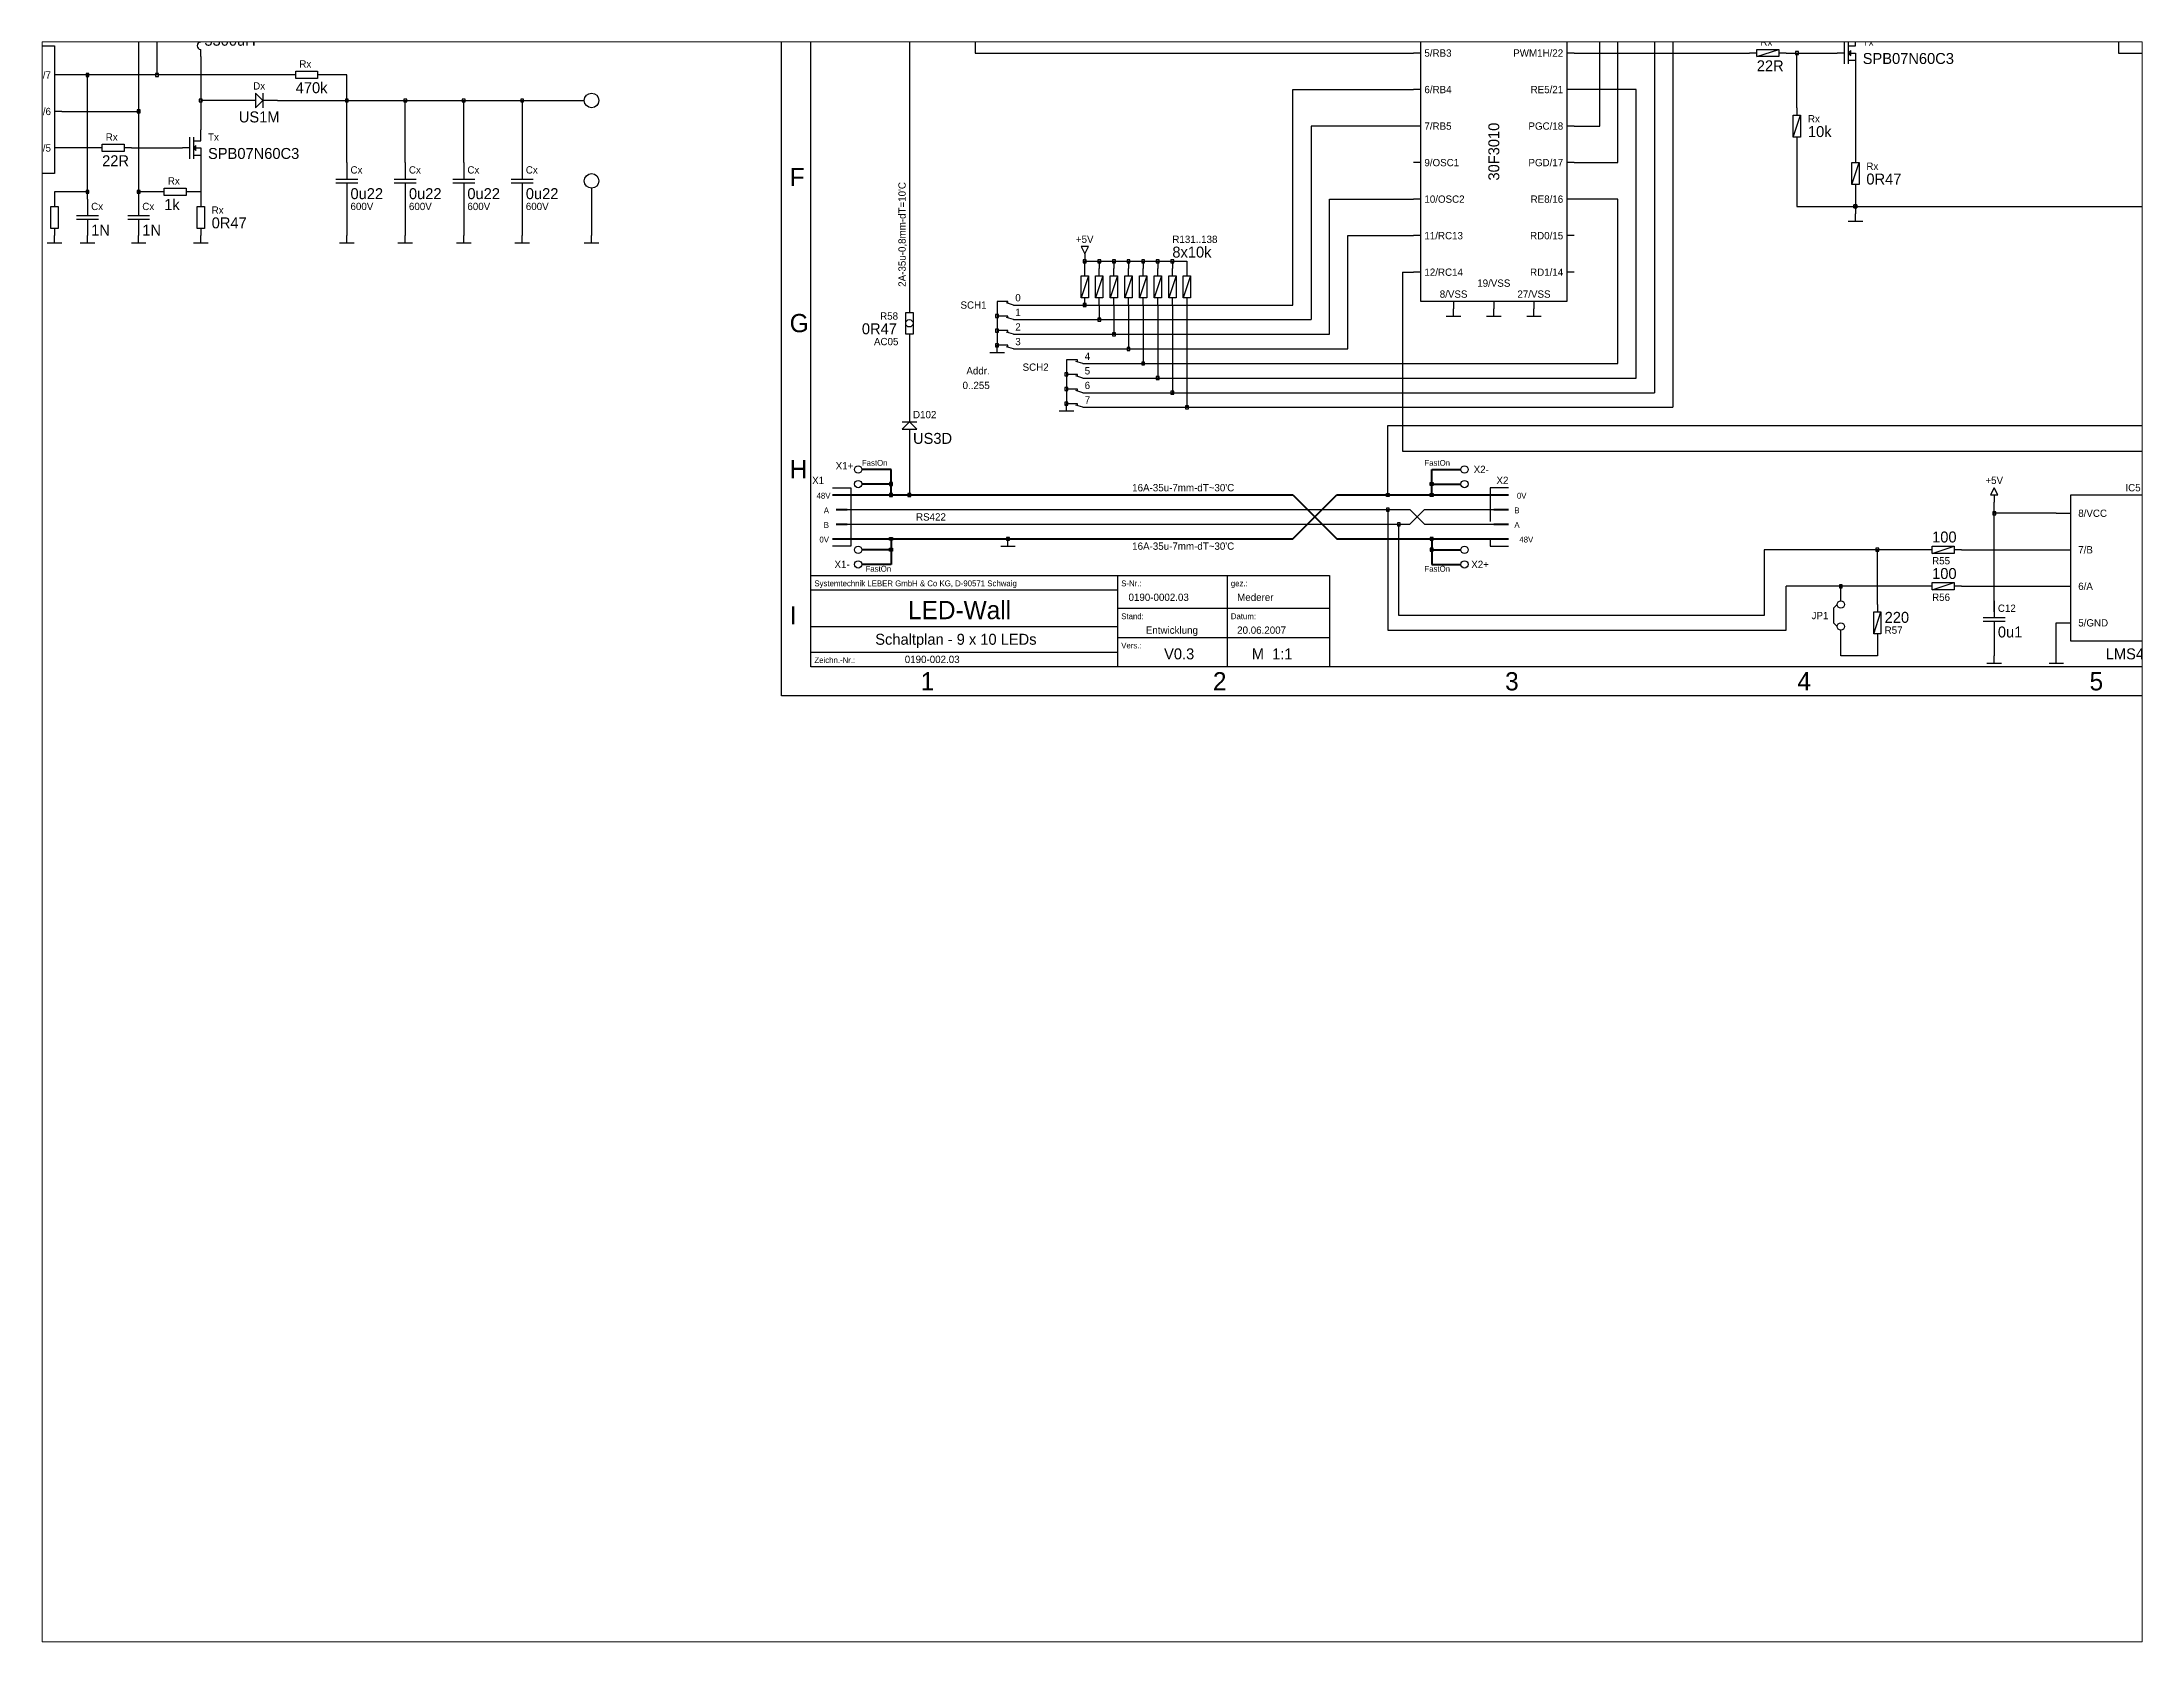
# Paper-space layout 'Layout1' of a CAD drawing. Extents: x 27 to 240, y 20 to 183.
# The model-space entities are those that its viewports show. They can reach past a viewport. Long polylines and large blocks are cut down to what shows.
import ezdxf
from ezdxf.enums import TextEntityAlignment as Align

# ---------------------------------------------------------------- set-up
doc = ezdxf.new("R2010")
doc.units = 0
doc.header["$LTSCALE"] = 0.2
doc.linetypes.add('SOLID', pattern=[0])
doc.linetypes.add('STRICHLINIE', pattern=[19.05, 12.7, -6.35])
doc.layers.get('0').update_dxf_attribs({"linetype": 'CONTINUOUS'})
for name, color, linetype in [('_LAYER_1', 7, 'SOLID'), ('RAHMEN', 5, 'CONTINUOUS'), ('Schaltplan', 7, 'CONTINUOUS'), ('ZEICHNUNG', 7, 'CONTINUOUS')]:
    doc.layers.add(name, color=color, linetype=linetype)

# ---------------------------------------------------------------- blocks, each defined once
blk = doc.blocks.new('Schrift_N')
for p, q in [((42, 12.5), (42, 0)), ((57, 12.5), (57, 0)), ((0, 10.5), (42, 10.5)), ((42, 8), (71, 8)), ((0, 5.5), (42, 5.5)), ((42, 4), (71, 4)), ((0, 2), (42, 2))]:
    blk.add_line(p, q)
blk.add_lwpolyline([(0, 12.5), (71, 12.5), (71, 0), (0, 0)], close=True)
for s, p in [('Systemtechnik LEBER GmbH & Co KG, D-90571 Schwaig', (0.5, 11)), ('S-Nr.:', (42.5, 11)), ('gez.:', (57.5, 11)), ('Stand:', (42.5, 6.5)), ('Datum:', (57.5, 6.5)), ('Vers.:', (42.5, 2.5)), ('Zeichn.-Nr.:', (0.5, 0.5))]:
    blk.add_text(s, height=0.8).set_placement(p)
for tag, height, p in [('PROJEKT', 2.5, (20.5, 6.5)), ('BEZEICHNUNG', 1.5, (20, 3))]:
    blk.add_attdef(tag, text='', height=height).set_placement(p, align=Align.CENTER)
for tag, p, height in [('SACHNUMMER', (46, 9), 1), ('BEARBEITER', (58.5, 9), 1), ('STAND', (46, 4.5), 1), ('DATUM', (58.5, 4.5), 1), ('ZEICHNG.-NR', (13, 0.5), 1), ('VERS', (48.5, 1), 1.5), ('MASST', (60.5, 1), 1.5)]:
    blk.add_attdef(tag, p, '', height=height)
blk = doc.blocks.new('RAHMEN4Q')
at = {"layer": 'RAHMEN'}
for p, q in [((0, 180), (285, 180)), ((0, 0), (0, 180)), ((4, 4), (4, 180)), ((285, 180), (285, 0)), ((285, 4), (4, 4)), ((285, 0), (0, 0))]:
    blk.add_line(p, q, dxfattribs=at)
for s, p in [('A', (1.12, 169.78)), ('B', (1.12, 149.78)), ('C', (1.12, 129.78)), ('D', (1.12, 109.78)), ('E', (1.12, 89.78)), ('F', (1.12, 69.78)), ('G', (1.12, 49.78)), ('H', (1.12, 29.78)), ('I', (1.12, 9.78)), ('1', (19.05, 0.75)), ('2', (59.05, 0.75)), ('3', (99.05, 0.75)), ('4', (139.05, 0.75)), ('5', (179.05, 0.75)), ('6', (219.05, 0.75)), ('7', (259.05, 0.75))]:
    blk.add_text(s, height=2.5, dxfattribs=at).set_placement(p)
blk = doc.blocks.new('GND')
at = {"layer": '_LAYER_1'}
blk.add_line((0, -1), (0, 0), dxfattribs=at)
at = {"layer": '_LAYER_1', "lineweight": 30}
blk.add_line((-1, -1), (1, -1), dxfattribs=at)
blk = doc.blocks.new('VERBINDUNG')
at = {"layer": 'ZEICHNUNG'}
for p, q in [((0.2, 0.2), (-0.2, 0.2)), ((-0.2, 0.2), (-0.2, -0.2)), ((0.2, -0.2), (0.2, 0.2)), ((-0.2, -0.2), (0.2, -0.2))]:
    blk.add_line(p, q, dxfattribs=at)
blk = doc.blocks.new('U-plus')
for p, q in [((-0.5, 2), (0, 1)), ((0.5, 2), (-0.5, 2)), ((0, 1), (0.5, 2)), ((0, 1), (0, 0))]:
    blk.add_line(p, q)
blk.add_attdef('U', text='', height=1).set_placement((0, 3), align=Align.MIDDLE)
blk = doc.blocks.new('R_SENKRECHT')
at = {"layer": 'ZEICHNUNG'}
for p, q in [((0, 5), (0, 4)), ((0, 1), (0, 0))]:
    blk.add_line(p, q, dxfattribs=at)
blk.add_lwpolyline([(-0.5, 1), (-0.5, 4), (0.5, 4), (0.5, 1)], close=True, dxfattribs=at)
for tag, p, height in [('1K0', (1, 2.5), 1.5), ('RX', (1, 1), 1)]:
    blk.add_attdef(tag, p, '', height=height, dxfattribs=at)
blk = doc.blocks.new('MCP41XXX')
for p, q in [((-20, 0), (-18, 0)), ((-2, 0), (0, 0)), ((-20, -5), (-18, -5)), ((-2, -5), (0, -5)), ((-20, -10), (-18, -10)), ((-2, -10), (0, -10)), ((-20, -15), (-18, -15)), ((-2, -15), (0, -15))]:
    blk.add_line(p, q)
at = {"lineweight": 30}
blk.add_lwpolyline([(-18, 2.5), (-2, 2.5), (-2, -17.5), (-18, -17.5)], close=True, dxfattribs=at)
for tag, height, p in [('Name', 1, (-9.5, 3)), ('Wert', 1.5, (-9.5, -19.5))]:
    blk.add_attdef(tag, text='', height=height).set_placement(p, align=Align.CENTER)
for tag, p in [('8', (-17, -0.5)), ('7', (-17, -5.5)), ('6', (-17, -10.5)), ('5', (-17, -15.5))]:
    blk.add_attdef(tag, p, '', height=1)
for tag, p in [('1', (-2.5, -0.5)), ('2', (-2.5, -5.5)), ('3', (-2.5, -10.5)), ('4', (-2.5, -15.5))]:
    blk.add_attdef(tag, text='', height=1).set_placement(p, align=Align.RIGHT)
blk = doc.blocks.new('C_SENKRECHT')
at = {"layer": 'ZEICHNUNG'}
for p, q in [((0, 5), (0, 2.75)), ((-1.5, 2.75), (1.5, 2.75)), ((-1.5, 2.25), (1.5, 2.25)), ((0, 2.25), (0, 0))]:
    blk.add_line(p, q, dxfattribs=at)
for tag, p, height in [('+', (-1, 3), 1), ('C', (0.5, 3.5), 1), ('100N', (0.5, 0), 1.5)]:
    blk.add_attdef(tag, p, '', height=height, dxfattribs=at)
blk = doc.blocks.new('R_WAAGRECHT')
at = {"layer": 'ZEICHNUNG'}
for p, q in [((-4, 0), (-5, 0)), ((-4, -0.5), (-4, 0.5)), ((-4, 0.5), (-1, 0.5)), ((-1, 0.5), (-1, -0.5)), ((0, 0), (-1, 0)), ((-1, -0.5), (-4, -0.5))]:
    blk.add_line(p, q, dxfattribs=at)
for tag, p, height in [('1K0', (-4, 1), 1.5), ('RX', (-4, -2), 1)]:
    blk.add_attdef(tag, p, '', height=height, dxfattribs=at)
blk = doc.blocks.new('+U')
for p, q in [((0, 2), (-0.5, 1)), ((-0.5, 1), (0.5, 1)), ((0.5, 1), (0, 2)), ((0, 1), (0, 0))]:
    blk.add_line(p, q)
blk.add_attdef('U', text='', height=1).set_placement((0, 3), align=Align.MIDDLE)
blk = doc.blocks.new('SWITCH')
for p, q in [((-1.25, 0.5), (-1.5, 0.5)), ((-0.25, 0), (0, 0))]:
    blk.add_line(p, q)
at = {"lineweight": 30}
for p, q in [((-1, 0.5), (-1.25, 0.5)), ((-0.25, 0), (-1.2, 0.29)), ((-1, 0.25), (-1, 0.5))]:
    blk.add_line(p, q, dxfattribs=at)
blk = doc.blocks.new('Verbindung-dick')
at = {"lineweight": 30}
for p, q in [((-0.2, 0.2), (-0.2, -0.2)), ((0.2, 0.2), (-0.2, 0.2)), ((-0.2, 0.2), (-0.2, -0.2)), ((0.2, 0.2), (-0.2, 0.2)), ((0.2, -0.2), (0.2, 0.2)), ((0.2, -0.2), (0.2, 0.2)), ((-0.2, -0.2), (0.2, -0.2)), ((-0.2, -0.2), (0.2, -0.2))]:
    blk.add_line(p, q, dxfattribs=at)
blk = doc.blocks.new('D_oben')
for p, q in [((-1, 0.5), (1, 0.5)), ((0, 0.5), (-1, -0.5)), ((0, 2.5), (0, 0.5)), ((1, -0.5), (0, 0.5)), ((-1, -0.5), (1, -0.5)), ((0, -0.5), (0, -2.5))]:
    blk.add_line(p, q)
for tag, p, height in [('D', (0.5, 1), 1), ('TYP', (0.5, -2.5), 1.5)]:
    blk.add_attdef(tag, p, '', height=height)
blk = doc.blocks.new('FET')
for p, q in [((1, 0), (0, 0)), ((1, -1.5), (1, 1.5)), ((1.5, 1), (2.5, 1)), ((1.85, 0.35), (1.5, 0)), ((1.5, 0), (2.5, 0)), ((1.5, 0), (1.85, -0.35)), ((1.85, -0.35), (1.85, 0.35))]:
    blk.add_line(p, q)
at = {"layer": 'Schaltplan'}
for p, q in [((1.5, 1.5), (1.5, -1.5)), ((2.5, 1), (2.5, 2.5)), ((2.5, 0), (2.5, -2.5)), ((1.5, -1), (2.5, -1))]:
    blk.add_line(p, q, dxfattribs=at)
for tag, p, height in [('TX', (3.5, 1), 1), ('TYP', (3.5, -1.5), 1.5)]:
    blk.add_attdef(tag, p, '', height=height)
blk = doc.blocks.new('PIC30F3010')
for p, q in [((5.5, 5), (5.5, 4)), ((11, 5), (11, 4)), ((16.5, 5), (16.5, 4)), ((1, 0), (0, 0)), ((22, 0), (21, 0)), ((1, -5), (0, -5)), ((22, -5), (21, -5)), ((1, -10), (0, -10)), ((22, -10), (21, -10)), ((1, -15), (0, -15)), ((22, -15), (21, -15)), ((1, -20), (0, -20)), ((22, -20), (21, -20)), ((1, -25), (0, -25)), ((22, -25), (21, -25)), ((1, -30), (0, -30)), ((22, -30), (21, -30)), ((1, -35), (0, -35)), ((22, -35), (21, -35)), ((1, -40), (0, -40)), ((22, -40), (21, -40)), ((1, -45), (0, -45)), ((22, -45), (21, -45)), ((1, -50), (0, -50)), ((22, -50), (21, -50)), ((5.5, -54), (5.5, -55)), ((11, -54), (11, -55)), ((16.5, -54), (16.5, -55))]:
    blk.add_line(p, q)
at = {"lineweight": 30}
blk.add_lwpolyline([(1, 4), (21, 4), (21, -54), (1, -54)], close=True, dxfattribs=at)
for tag, p in [('P13', (5.5, 2.5)), ('P28', (16.5, 2.5)), ('P20', (11, 1)), ('P19', (11, -52)), ('P8', (5.5, -53.5)), ('P27', (16.5, -53.5))]:
    blk.add_attdef(tag, text='', height=1).set_placement(p, align=Align.CENTER)
for tag, p in [('P1', (1.5, -0.5)), ('P2', (1.5, -5.5)), ('P3', (1.5, -10.5)), ('P4', (1.5, -15.5)), ('P5', (1.5, -20.5)), ('P6', (1.5, -25.5)), ('P7', (1.5, -30.5)), ('P9', (1.5, -35.5)), ('P10', (1.5, -40.5)), ('P11', (1.5, -45.5)), ('P12', (1.5, -50.5))]:
    blk.add_attdef(tag, p, '', height=1)
for tag, p in [('P26', (20.5, -0.5)), ('P25', (20.5, -5.5)), ('P24', (20.5, -10.5)), ('P23', (20.5, -15.5)), ('P22', (20.5, -20.5)), ('P21', (20.5, -25.5)), ('P18', (20.5, -30.5)), ('P17', (20.5, -35.5)), ('P16', (20.5, -40.5)), ('P15', (20.5, -45.5)), ('P14', (20.5, -50.5))]:
    blk.add_attdef(tag, text='', height=1).set_placement(p, align=Align.RIGHT)
blk.add_attdef('POS', text='', height=1).set_placement((11, -7.5), align=Align.MIDDLE)
blk.add_attdef('WERT', text='', height=1.5, rotation=90).set_placement((11, -33.5), align=Align.MIDDLE)
blk = doc.blocks.new('DROSSEL-vertikal')
at = {"linetype": 'Continuous'}
for p, q in [((0, -1), (0, 0)), ((0, -6), (0, -5))]:
    blk.add_line(p, q, dxfattribs=at)
for centre in [(0, -1.5), (0, -2.5), (0, -3.5), (0, -4.5)]:
    blk.add_arc(centre, 0.5, 90, 270, dxfattribs=at)
for tag, p, height in [('POS', (0.5, -2.5), 1), ('WERT', (0.5, -4.5), 1.5)]:
    blk.add_attdef(tag, p, '', height=height)
blk = doc.blocks.new('D-rechts')
for p, q in [((-2, 0), (-3, 1)), ((-3, 1), (-3, -1)), ((-2, 1), (-2, -1)), ((-3, 0), (-5, 0)), ((-3, -1), (-2, 0)), ((0, 0), (-2, 0))]:
    blk.add_line(p, q)
for tag, height, p in [('D', 1, (-2.5, 1.5)), ('TYP', 1.5, (-2.5, -3))]:
    blk.add_attdef(tag, text='', height=height).set_placement(p, align=Align.CENTER)
blk = doc.blocks.new('12F675')
for p, q in [((7.5, 5), (7.5, 4)), ((1, 0), (0, 0)), ((15, 0), (14, 0)), ((1, -5), (0, -5)), ((15, -5), (14, -5)), ((1, -10), (0, -10)), ((15, -10), (14, -10)), ((7.5, -13.5), (7.5, -14.5))]:
    blk.add_line(p, q)
at = {"lineweight": 30}
blk.add_lwpolyline([(1, 4), (14, 4), (14, -13.5), (1, -13.5)], close=True, dxfattribs=at)
for tag, p in [('P1', (7.5, 2.5)), ('P8', (7.5, -13))]:
    blk.add_attdef(tag, text='', height=1).set_placement(p, align=Align.CENTER)
for tag, p in [('P2', (1.5, -0.5)), ('P3', (1.5, -5.5)), ('P4', (1.5, -10.5))]:
    blk.add_attdef(tag, p, '', height=1)
for tag, p in [('P7', (13.5, -0.5)), ('P6', (13.5, -5.5)), ('P5', (13.5, -10.5))]:
    blk.add_attdef(tag, text='', height=1).set_placement(p, align=Align.RIGHT)
blk.add_attdef('POS', text='', height=1, rotation=90).set_placement((7.5, -4.5), align=Align.MIDDLE)

msp = doc.modelspace()

# ---------------------------------------------------------------- linework, layer by layer
for p, q in [((212, 188), (212, 235)), ((214.5, 183), (214.5, 235)), ((126.5, 217), (126.5, 198)), ((222, 213), (222, 149.5)), ((9.5, 208.5), (9.5, 200.5)), ((12, 208.5), (12, 179)), ((14.5, 208.5), (14.5, 195)), ((283, 208), (283, 198)), ((-0.5, 202), (-0.5, 200.5)), ((219.5, 203), (219.5, 151.5)), ((9.5, 200.5), (-15.5, 200.5)), ((233.5, 197.5), (236.5, 198.5)), ((20.5, 197.5), (20.5, 187.5)), ((126.5, 198), (186.5, 198)), ((208.5, 198), (232.5, 198)), ((237.5, 198), (244.5, 198)), ((239, 190.5), (239, 198)), ((283, 198), (288, 198)), ((32.5, 195), (1.5, 195)), ((5, 178), (5, 195)), ((40.5, 195), (37.5, 195)), ((40.5, 183), (40.5, 195)), ((170, 163.5), (170, 193)), ((170, 193), (186.5, 193)), ((217, 193), (208.5, 193)), ((217, 153.5), (217, 193)), ((1.5, 190), (12, 190)), ((26, 191.5), (20.5, 191.5)), ((31, 191.5), (73, 191.5)), ((48.5, 183), (48.5, 191.5)), ((56.5, 183), (56.5, 191.5)), ((64.5, 191.5), (64.5, 183)), ((186.5, 188), (172.5, 188)), ((172.5, 188), (172.5, 161.5)), ((208.5, 188), (212, 188)), ((238.5, 186.5), (239.5, 189.5)), ((6, 185), (1.5, 185)), ((11, 185), (18, 185)), ((239, 185.5), (239, 177)), ((20.5, 182.5), (20.5, 178)), ((208.5, 183), (214.5, 183)), ((246.5, 180), (247.5, 183)), ((0.5, 179), (0.5, 178)), ((5, 179), (0.5, 179)), ((14.5, 179), (12, 179)), ((12, 179), (12, 178)), ((20.5, 179), (19.5, 179)), ((74, 179.5), (74, 173)), ((40.5, 178), (40.5, 173)), ((48.5, 178), (48.5, 173)), ((56.5, 178), (56.5, 173)), ((64.5, 178), (64.5, 173)), ((175, 159.5), (175, 178)), ((175, 178), (186.5, 178)), ((214.5, 178), (208.5, 178)), ((214.5, 155.5), (214.5, 178)), ((239, 177), (247, 177)), ((177.5, 157.5), (177.5, 173)), ((177.5, 173), (186.5, 173)), ((185, 168), (186.5, 168))]:
    msp.add_line(p, q)
for centre in [(74, 191.5), (74, 180.5)]:
    msp.add_circle(centre, 1)
at = {"layer": 'Schaltplan', "lineweight": 30}
for p, q in [((117.5, 254.5), (117.5, 162.5)), ((247, 177), (357.5, 177)), ((117.5, 159.5), (117.5, 147.5)), ((183, 137.5), (183, 147)), ((183, 147), (294.5, 147)), ((117.5, 146.5), (117.5, 137.5))]:
    msp.add_line(p, q, dxfattribs=at)
at = {"layer": 'Schaltplan'}
for p, q in [((247, 243.5), (247, 200)), ((247, 195.5), (247, 184)), ((247, 179), (247, 176)), ((142, 167.5), (141, 164.5)), ((141.5, 168.5), (141.5, 169.5)), ((141.5, 169.5), (155.5, 169.5)), ((144, 167.5), (143, 164.5)), ((143.5, 169.5), (143.5, 168.5)), ((146, 167.5), (145, 164.5)), ((145.5, 169.5), (145.5, 168.5)), ((148, 167.5), (147, 164.5)), ((147.5, 169.5), (147.5, 168.5)), ((150, 167.5), (149, 164.5)), ((149.5, 169.5), (149.5, 168.5)), ((152, 167.5), (151, 164.5)), ((151.5, 169.5), (151.5, 168.5)), ((154, 167.5), (153, 164.5)), ((153.5, 169.5), (153.5, 168.5)), ((156, 167.5), (155, 164.5)), ((155.5, 169.5), (155.5, 168.5)), ((185, 168), (185, 143.5)), ((130.5, 164), (129.5, 164)), ((129.5, 164), (129.5, 158)), ((130.5, 162), (129.5, 162)), ((132, 163.5), (170, 163.5)), ((132, 161.5), (172.5, 161.5)), ((143.5, 163.5), (143.5, 161.5)), ((145.5, 163.5), (145.5, 159.5)), ((147.5, 163.5), (147.5, 157.5)), ((149.5, 163.5), (149.5, 155.5)), ((151.5, 163.5), (151.5, 153.5)), ((153.5, 163.5), (153.5, 151.5)), ((155.5, 163.5), (155.5, 149.5)), ((130.5, 160), (129.5, 160)), ((132, 159.5), (175, 159.5)), ((130.5, 158), (129.5, 158)), ((132, 157.5), (177.5, 157.5)), ((140, 156), (139, 156)), ((139, 156), (139, 150)), ((141.5, 155.5), (214.5, 155.5)), ((140, 154), (139, 154)), ((141.5, 153.5), (217, 153.5)), ((140, 152), (139, 152)), ((140, 150), (139, 150)), ((141.5, 151.5), (219.5, 151.5)), ((141.5, 149.5), (222, 149.5)), ((185, 143.5), (297, 143.5)), ((107, 138.5), (109.5, 138.5)), ((109.5, 138.5), (109.5, 130.5)), ((109, 135.5), (186, 135.5)), ((183, 135.5), (183, 119)), ((186, 135.5), (188, 133.5)), ((186, 133.5), (188, 135.5)), ((188, 135.5), (197.5, 135.5)), ((266, 121.5), (266, 136.5)), ((109, 133.5), (186, 133.5)), ((184.5, 121), (184.5, 133.5)), ((188, 133.5), (197.5, 133.5)), ((274.5, 135), (266, 135)), ((109.5, 130.5), (107, 130.5)), ((256.5, 130), (234.5, 130)), ((234.5, 130), (234.5, 121)), ((250, 122.5), (250, 130)), ((257.5, 129.5), (260.5, 130.5)), ((261.5, 130), (274.5, 130)), ((256.5, 125), (237.5, 125)), ((237.5, 119), (237.5, 125)), ((245, 123), (245, 125)), ((257.5, 124.5), (260.5, 125.5)), ((261.5, 125), (274.5, 125)), ((234.5, 121), (184.5, 121)), ((244.5, 122.5), (244, 122)), ((244, 122), (244, 120)), ((249.5, 118.5), (250.5, 121.5)), ((183, 119), (237.5, 119)), ((244, 120), (244.5, 119.5)), ((245, 115.5), (245, 119)), ((266, 118), (266, 115.5)), ((274.5, 115.5), (274.5, 120)), ((250, 115.5), (245, 115.5)), ((250, 117.5), (250, 115.5))]:
    msp.add_line(p, q, dxfattribs=at)
at = {"layer": 'Schaltplan', "lineweight": 50}
for p, q in [((115, 141), (111, 141)), ((115, 137.5), (115, 141)), ((189, 137.5), (189, 141)), ((189, 141), (193, 141)), ((115, 139), (111, 139)), ((189, 139), (193, 139)), ((109, 137.5), (170, 137.5)), ((170, 137.5), (176, 131.5)), ((170, 131.5), (176, 137.5)), ((176, 137.5), (197.5, 137.5)), ((109, 131.5), (170, 131.5)), ((115, 130), (111, 130)), ((115, 131.5), (115, 128)), ((176, 131.5), (197.5, 131.5)), ((189, 131.5), (189, 128)), ((189, 130), (193, 130)), ((115, 128), (111, 128)), ((189, 128), (193, 128))]:
    msp.add_line(p, q, dxfattribs=at)
at = {"layer": 'Schaltplan', "linetype": 'STRICHLINIE'}
for p, q in [((199.5, 138.5), (197, 138.5)), ((197, 138.5), (197, 130.5)), ((197, 130.5), (199.5, 130.5))]:
    msp.add_line(p, q, dxfattribs=at)
at = {"layer": 'Schaltplan', "lineweight": 80}
for p, q in [((107, 137.5), (109, 137.5)), ((107.5, 135.5), (109, 135.5)), ((197.5, 137.5), (199.5, 137.5)), ((197.5, 135.5), (199.5, 135.5)), ((107.5, 133.5), (109, 133.5)), ((197.5, 133.5), (199.5, 133.5)), ((107, 131.5), (109, 131.5)), ((197.5, 131.5), (199.5, 131.5))]:
    msp.add_line(p, q, dxfattribs=at)
at = {"layer": 'Schaltplan'}
for centre in [(117.5, 161), (110.5, 141), (193.5, 141), (110.5, 139), (193.5, 139), (110.5, 130), (193.5, 130), (110.5, 128), (193.5, 128), (245, 122.5), (245, 119.5)]:
    msp.add_circle(centre, 0.5, dxfattribs=at)

# ---------------------------------------------------------------- block references
for name, p, values in [('PIC30F3010', (186.5, 218), {'P22': 'PWM1H/22', 'P5': '5/RB3', 'P12': '12/RC14', 'P8': '8/VSS', 'P27': '27/VSS', 'P19': '19/VSS', 'P14': 'RD1/14', 'P17': 'PGD/17', 'WERT': '30F3010', 'P9': '9/OSC1', 'P11': '11/RC13', 'P10': '10/OSC2', 'P15': 'RD0/15', 'P16': 'RE8/16', 'P7': '7/RB5', 'P6': '6/RB4', 'P18': 'PGC/18', 'P21': 'RE5/21', 'POS': 'ICx', 'P4': '4/RB2', 'P3': '3/RB1', 'P23': 'RE3/23', 'P24': 'PWM2H/24', 'P20': '20/VDD', 'P2': '2/RB0', 'P1': '1/MCLR', 'P13': '13/VDD', 'P25': 'RE1/25', 'P26': 'PWM3H/26', 'P28': '28/VDD'}), ('12F675', (-13.5, 195), {'P8': '8/VSS', 'P4': '4/MCLR', 'P5': 'GP2/5', 'POS': 'ICx', 'P1': '1/VDD', 'P3': '3/GP4', 'P2': '2/GP5', 'P7': 'GP0/7', 'P6': 'GP1/6'}), ('D-rechts', (31, 191.5), {'TYP': 'US1M', 'D': 'Dx'})]:
    msp.add_blockref(name, p).add_auto_attribs(values)
at = {"layer": 'RAHMEN', "lineweight": 40}
msp.add_blockref('RAHMEN4Q', (100, 110), dxfattribs=at)
at = {"layer": 'RAHMEN'}
ref = msp.add_blockref('Schrift_N', (104, 114), dxfattribs=at)
ref.add_attrib('SACHNUMMER', '0190-0002.03', (147.5, 123), dxfattribs={"height": 1})
ref.add_attrib('STAND', 'Entwicklung', (149.87, 118.5), dxfattribs={"height": 1})
ref.add_attrib('PROJEKT', 'LED-Wall', dxfattribs={"height": 2.5}).set_placement((124.37, 120.5), align=Align.CENTER)
ref.add_attrib('BEZEICHNUNG', 'Schaltplan - 9 x 10 LEDs', dxfattribs={"height": 1.5}).set_placement((123.87, 117), align=Align.CENTER)
ref.add_attrib('ZEICHNG.-NR', '0190-002.03', (116.87, 114.5), dxfattribs={"height": 1})
ref.add_attrib('BEARBEITER', 'Mederer', (162.37, 123), dxfattribs={"height": 1})
ref.add_attrib('MASST', 'M  1:1', (164.37, 115), dxfattribs={"height": 1.5})
ref.add_attrib('VERS', 'V0.3', (152.37, 115), dxfattribs={"height": 1.5})
ref.add_attrib('DATUM', '20.06.2007', (162.37, 118.5), dxfattribs={"height": 1})
at = {"layer": 'Schaltplan'}
for name, p, values in [('DROSSEL-vertikal', (20.5, 203.5), {'WERT': '3300uH', 'POS': 'L2'}), ('FET', (244.5, 198), {'TYP': 'SPB07N60C3', 'TX': 'Tx'}), ('FET', (18, 185), {'TYP': 'SPB07N60C3', 'TX': 'Tx'}), ('U-plus', (141.5, 169.5), {'U': '+5V'}), ('D_oben', (117.5, 147), {'D': 'D102', 'TYP': 'US3D'}), ('+U', (266, 136.5), {'U': '+5V'}), ('R_WAAGRECHT', (261.5, 130), {'RX': 'R55', '1K0': '100'}), ('R_WAAGRECHT', (261.5, 125), {'RX': 'R56', '1K0': '100'}), ('R_SENKRECHT', (250, 117.5), {'RX': 'R57', '1K0': '220'})]:
    msp.add_blockref(name, p, dxfattribs=at).add_auto_attribs(values)
for name, p in [('VERBINDUNG', (-0.5, 200.5)), ('VERBINDUNG', (-0.5, 200.5)), ('VERBINDUNG', (239, 198)), ('VERBINDUNG', (239, 198)), ('VERBINDUNG', (5, 195)), ('VERBINDUNG', (5, 195)), ('VERBINDUNG', (14.5, 195)), ('VERBINDUNG', (14.5, 195)), ('VERBINDUNG', (12, 190)), ('VERBINDUNG', (12, 190)), ('VERBINDUNG', (20.5, 191.5)), ('VERBINDUNG', (20.5, 191.5)), ('VERBINDUNG', (40.5, 191.5)), ('VERBINDUNG', (40.5, 191.5)), ('VERBINDUNG', (48.5, 191.5)), ('VERBINDUNG', (48.5, 191.5)), ('VERBINDUNG', (48.5, 191.5)), ('VERBINDUNG', (48.5, 191.5)), ('VERBINDUNG', (48.5, 191.5)), ('VERBINDUNG', (48.5, 191.5)), ('VERBINDUNG', (56.5, 191.5)), ('VERBINDUNG', (56.5, 191.5)), ('VERBINDUNG', (64.5, 191.5)), ('VERBINDUNG', (64.5, 191.5)), ('VERBINDUNG', (5, 179)), ('VERBINDUNG', (5, 179)), ('VERBINDUNG', (12, 179)), ('VERBINDUNG', (12, 179)), ('GND', (247, 176)), ('VERBINDUNG', (247, 177)), ('GND', (0.5, 173)), ('GND', (5, 173)), ('GND', (12, 173)), ('GND', (20.5, 173)), ('GND', (40.5, 173)), ('GND', (48.5, 173)), ('GND', (56.5, 173)), ('GND', (64.5, 173)), ('GND', (74, 173)), ('VERBINDUNG', (141.5, 169.5)), ('VERBINDUNG', (141.5, 169.5)), ('VERBINDUNG', (143.5, 169.5)), ('VERBINDUNG', (143.5, 169.5)), ('VERBINDUNG', (145.5, 169.5)), ('VERBINDUNG', (145.5, 169.5)), ('VERBINDUNG', (147.5, 169.5)), ('VERBINDUNG', (147.5, 169.5)), ('VERBINDUNG', (149.5, 169.5)), ('VERBINDUNG', (149.5, 169.5)), ('VERBINDUNG', (151.5, 169.5)), ('VERBINDUNG', (151.5, 169.5)), ('VERBINDUNG', (153.5, 169.5)), ('VERBINDUNG', (153.5, 169.5)), ('SWITCH', (132, 163.5)), ('VERBINDUNG', (129.5, 162)), ('VERBINDUNG', (129.5, 162)), ('SWITCH', (132, 161.5)), ('VERBINDUNG', (141.5, 163.5)), ('VERBINDUNG', (141.5, 163.5)), ('VERBINDUNG', (143.5, 161.5)), ('VERBINDUNG', (143.5, 161.5)), ('GND', (192, 163)), ('GND', (197.5, 163)), ('GND', (203, 163)), ('VERBINDUNG', (129.5, 160)), ('VERBINDUNG', (129.5, 160)), ('VERBINDUNG', (129.5, 158)), ('VERBINDUNG', (129.5, 158)), ('SWITCH', (132, 159.5)), ('VERBINDUNG', (145.5, 159.5)), ('VERBINDUNG', (145.5, 159.5)), ('GND', (129.5, 158)), ('SWITCH', (132, 157.5)), ('SWITCH', (141.5, 155.5)), ('VERBINDUNG', (147.5, 157.5)), ('VERBINDUNG', (147.5, 157.5)), ('VERBINDUNG', (149.5, 155.5)), ('VERBINDUNG', (149.5, 155.5)), ('VERBINDUNG', (139, 154)), ('VERBINDUNG', (139, 154)), ('SWITCH', (141.5, 153.5)), ('VERBINDUNG', (151.5, 153.5)), ('VERBINDUNG', (151.5, 153.5)), ('GND', (139, 150)), ('VERBINDUNG', (139, 152)), ('VERBINDUNG', (139, 152)), ('VERBINDUNG', (139, 150)), ('VERBINDUNG', (139, 150)), ('SWITCH', (141.5, 151.5)), ('SWITCH', (141.5, 149.5)), ('VERBINDUNG', (153.5, 151.5)), ('VERBINDUNG', (153.5, 151.5)), ('VERBINDUNG', (155.5, 149.5)), ('VERBINDUNG', (155.5, 149.5)), ('Verbindung-dick', (115, 139)), ('Verbindung-dick', (115, 137.5)), ('Verbindung-dick', (117.5, 137.5)), ('VERBINDUNG', (183, 135.5)), ('VERBINDUNG', (183, 135.5)), ('VERBINDUNG', (266, 135)), ('VERBINDUNG', (184.5, 133.5)), ('VERBINDUNG', (184.5, 133.5)), ('GND', (131, 131.5)), ('Verbindung-dick', (131, 131.5)), ('VERBINDUNG', (250, 130)), ('VERBINDUNG', (245, 125)), ('GND', (266, 115.5)), ('GND', (274.5, 115.5))]:
    msp.add_blockref(name, p, dxfattribs=at)
ref = msp.add_blockref('R_WAAGRECHT', (237.5, 198), dxfattribs=at)
ref.add_attrib('RX', 'Rx', (234, 199), dxfattribs={"layer": 'ZEICHNUNG', "height": 1})
ref.add_attrib('1K0', '22R', (233.5, 195.5), dxfattribs={"layer": 'ZEICHNUNG', "height": 1.5})
ref = msp.add_blockref('R_WAAGRECHT', (37.5, 195), dxfattribs=at)
ref.add_attrib('RX', 'Rx', (34, 196), dxfattribs={"layer": 'ZEICHNUNG', "height": 1})
ref.add_attrib('1K0', '470k', (33.5, 192.5), dxfattribs={"layer": 'ZEICHNUNG', "height": 1.5})
ref = msp.add_blockref('R_SENKRECHT', (239, 185.5), dxfattribs=at)
ref.add_attrib('RX', 'Rx', (240.5, 188.5), dxfattribs={"layer": 'ZEICHNUNG', "height": 1})
ref.add_attrib('1K0', '10k', (240.5, 186.5), dxfattribs={"layer": 'ZEICHNUNG', "height": 1.5})
ref = msp.add_blockref('R_WAAGRECHT', (11, 185), dxfattribs=at)
ref.add_attrib('RX', 'Rx', (7.5, 186), dxfattribs={"layer": 'ZEICHNUNG', "height": 1})
ref.add_attrib('1K0', '22R', (7, 182.5), dxfattribs={"layer": 'ZEICHNUNG', "height": 1.5})
ref = msp.add_blockref('R_SENKRECHT', (247, 179), dxfattribs=at)
ref.add_attrib('RX', 'Rx', (248.5, 182), dxfattribs={"layer": 'ZEICHNUNG', "height": 1})
ref.add_attrib('1K0', '0R47', (248.5, 180), dxfattribs={"layer": 'ZEICHNUNG', "height": 1.5})
ref = msp.add_blockref('C_SENKRECHT', (40.5, 178), dxfattribs=at)
ref.add_attrib('+', '600V', (41, 176.5), dxfattribs={"layer": 'ZEICHNUNG', "height": 1})
ref.add_attrib('100N', '0u22', (41, 178), dxfattribs={"layer": 'ZEICHNUNG', "height": 1.5})
ref.add_attrib('C', 'Cx', (41, 181.5), dxfattribs={"layer": 'ZEICHNUNG', "height": 1})
ref = msp.add_blockref('C_SENKRECHT', (48.5, 178), dxfattribs=at)
ref.add_attrib('+', '600V', (49, 176.5), dxfattribs={"layer": 'ZEICHNUNG', "height": 1})
ref.add_attrib('100N', '0u22', (49, 178), dxfattribs={"layer": 'ZEICHNUNG', "height": 1.5})
ref.add_attrib('C', 'Cx', (49, 181.5), dxfattribs={"layer": 'ZEICHNUNG', "height": 1})
ref = msp.add_blockref('C_SENKRECHT', (56.5, 178), dxfattribs=at)
ref.add_attrib('+', '600V', (57, 176.5), dxfattribs={"layer": 'ZEICHNUNG', "height": 1})
ref.add_attrib('100N', '0u22', (57, 178), dxfattribs={"layer": 'ZEICHNUNG', "height": 1.5})
ref.add_attrib('C', 'Cx', (57, 181.5), dxfattribs={"layer": 'ZEICHNUNG', "height": 1})
ref = msp.add_blockref('C_SENKRECHT', (64.5, 178), dxfattribs=at)
ref.add_attrib('+', '600V', (65, 176.5), dxfattribs={"layer": 'ZEICHNUNG', "height": 1})
ref.add_attrib('100N', '0u22', (65, 178), dxfattribs={"layer": 'ZEICHNUNG', "height": 1.5})
ref.add_attrib('C', 'Cx', (65, 181.5), dxfattribs={"layer": 'ZEICHNUNG', "height": 1})
ref = msp.add_blockref('R_WAAGRECHT', (19.5, 179), dxfattribs=at)
ref.add_attrib('RX', 'Rx', (16, 180), dxfattribs={"layer": 'ZEICHNUNG', "height": 1})
ref.add_attrib('1K0', '1k', (15.5, 176.5), dxfattribs={"layer": 'ZEICHNUNG', "height": 1.5})
ref = msp.add_blockref('R_SENKRECHT', (0.5, 173), dxfattribs=at)
ref.add_attrib('RX', 'Rx', (-3, 176), dxfattribs={"layer": 'ZEICHNUNG', "height": 1})
ref.add_attrib('1K0', '4k7', (-4.5, 174), dxfattribs={"layer": 'ZEICHNUNG', "height": 1.5})
ref = msp.add_blockref('C_SENKRECHT', (5, 173), dxfattribs=at)
ref.add_attrib('100N', '1N', (5.5, 173), dxfattribs={"layer": 'ZEICHNUNG', "height": 1.5})
ref.add_attrib('C', 'Cx', (5.5, 176.5), dxfattribs={"layer": 'ZEICHNUNG', "height": 1})
ref = msp.add_blockref('C_SENKRECHT', (12, 173), dxfattribs=at)
ref.add_attrib('100N', '1N', (12.5, 173), dxfattribs={"layer": 'ZEICHNUNG', "height": 1.5})
ref.add_attrib('C', 'Cx', (12.5, 176.5), dxfattribs={"layer": 'ZEICHNUNG', "height": 1})
ref = msp.add_blockref('R_SENKRECHT', (20.5, 173), dxfattribs=at)
ref.add_attrib('RX', 'Rx', (22, 176), dxfattribs={"layer": 'ZEICHNUNG', "height": 1})
ref.add_attrib('1K0', '0R47', (22, 174), dxfattribs={"layer": 'ZEICHNUNG', "height": 1.5})
at = {"layer": 'Schaltplan', "lineweight": 30, "xscale": -1}
for p in [(247, 177), (247, 177), (189, 139), (189, 139), (183, 137.5), (183, 137.5), (189, 137.5), (189, 137.5)]:
    msp.add_blockref('VERBINDUNG', p, dxfattribs=at)
at = {"layer": 'Schaltplan', "xscale": -1}
for p in [(247, 177), (189, 139), (183, 137.5), (189, 137.5)]:
    msp.add_blockref('Verbindung-dick', p, dxfattribs=at)
at = {"layer": 'Schaltplan'}
ref = msp.add_blockref('R_SENKRECHT', (155.5, 163.5), dxfattribs=at)
ref.add_attrib('RX', 'R131..138', (153.5, 172), dxfattribs={"layer": 'ZEICHNUNG', "height": 1})
ref.add_attrib('1K0', '8x10k', (153.5, 170), dxfattribs={"layer": 'ZEICHNUNG', "height": 1.5})
for name, p, rotation in [('R_WAAGRECHT', (141.5, 163.5), 270), ('R_WAAGRECHT', (143.5, 163.5), 270), ('R_WAAGRECHT', (145.5, 163.5), 270), ('R_WAAGRECHT', (147.5, 163.5), 270), ('R_WAAGRECHT', (149.5, 163.5), 270), ('R_WAAGRECHT', (151.5, 163.5), 270), ('R_WAAGRECHT', (153.5, 163.5), 270), ('Verbindung-dick', (189, 131.5), 180), ('Verbindung-dick', (189, 130), 180)]:
    msp.add_blockref(name, p, dxfattribs=dict(at, rotation=rotation))
ref = msp.add_blockref('R_SENKRECHT', (117.5, 158.5), dxfattribs=at)
ref.add_attrib('RX', 'R58', (113.5, 161.5), dxfattribs={"layer": 'ZEICHNUNG', "height": 1})
ref.add_attrib('1K0', '0R47', (111, 159.5), dxfattribs={"layer": 'ZEICHNUNG', "height": 1.5})
at = {"layer": 'Schaltplan', "lineweight": 30}
for p in [(115, 139), (115, 139), (115, 137.5), (115, 137.5), (117.5, 137.5), (117.5, 137.5), (131, 131.5), (131, 131.5)]:
    msp.add_blockref('VERBINDUNG', p, dxfattribs=at)
at = {"layer": 'Schaltplan'}
ref = msp.add_blockref('MCP41XXX', (294.5, 135), dxfattribs=at)
ref.add_attrib('Wert', 'LMS485', dxfattribs={"layer": '0', "height": 1.5}).set_placement((285, 115), align=Align.CENTER)
ref.add_attrib('5', '5/GND', (277.5, 119.5), dxfattribs={"layer": '0', "height": 1})
ref.add_attrib('4', 'DI/4', dxfattribs={"layer": '0', "height": 1}).set_placement((292, 119.5), align=Align.RIGHT)
ref.add_attrib('6', '6/A', (277.5, 124.5), dxfattribs={"layer": '0', "height": 1})
ref.add_attrib('7', '7/B', (277.5, 129.5), dxfattribs={"layer": '0', "height": 1})
ref.add_attrib('8', '8/VCC', (277.5, 134.5), dxfattribs={"layer": '0', "height": 1})
ref.add_attrib('Name', 'IC5', dxfattribs={"layer": '0', "height": 1}).set_placement((285, 138), align=Align.CENTER)
ref.add_attrib('3', 'DE/3', dxfattribs={"layer": '0', "height": 1}).set_placement((292, 124.5), align=Align.RIGHT)
ref.add_attrib('2', 'RE/2', dxfattribs={"layer": '0', "height": 1}).set_placement((292, 129.5), align=Align.RIGHT)
ref.add_attrib('1', 'RO/1', dxfattribs={"layer": '0', "height": 1}).set_placement((292, 134.5), align=Align.RIGHT)
at = {"layer": 'Schaltplan', "lineweight": 30, "xscale": -1, "rotation": 180}
for p in [(115, 131.5), (115, 131.5), (115, 130), (115, 130)]:
    msp.add_blockref('VERBINDUNG', p, dxfattribs=at)
at = {"layer": 'Schaltplan', "xscale": -1, "rotation": 180}
for p in [(115, 131.5), (115, 130)]:
    msp.add_blockref('Verbindung-dick', p, dxfattribs=at)
at = {"layer": 'Schaltplan', "lineweight": 30, "rotation": 180}
for p in [(189, 131.5), (189, 131.5), (189, 130), (189, 130)]:
    msp.add_blockref('VERBINDUNG', p, dxfattribs=at)
at = {"layer": 'Schaltplan'}
ref = msp.add_blockref('C_SENKRECHT', (266, 118), dxfattribs=at)
ref.add_attrib('100N', '0u1', (266.5, 118), dxfattribs={"layer": 'ZEICHNUNG', "height": 1.5})
ref.add_attrib('C', 'C12', (266.5, 121.5), dxfattribs={"layer": 'ZEICHNUNG', "height": 1})

# ---------------------------------------------------------------- texts
msp.add_text("2A-35u-0,8mm-dT=10'C", height=1, rotation=90, dxfattribs=at).set_placement((117, 166))
for s, height, p in [('SCH1', 1, (124.5, 163)), ('0', 1, (132, 164)), ('2', 1, (132, 160)), ('1', 1, (132, 162)), ('3', 1, (132, 158)), ('SCH2', 1, (133, 154.5)), ('4', 1, (141.5, 156)), ('5', 1, (141.5, 154)), ('6', 1, (141.5, 152)), ('7', 1, (141.5, 150)), ('FastOn', 0.8, (111, 141.5)), ('FastOn', 0.8, (188, 141.5)), ("16A-35u-7mm-dT~30'C", 1, (148, 138)), ("16A-35u-7mm-dT~30'C", 1, (148, 130)), ('FastOn', 0.8, (111.5, 127)), ('FastOn', 0.8, (188, 127)), ('JP1', 1, (241, 120.5))]:
    msp.add_text(s, height=height, dxfattribs=at).set_placement(p)
for s, height, p in [('AC05', 1, (116, 158)), ('0..255', 1, (128.5, 152)), ('Addr.', 1, (128.5, 154)), ('X1+', 1, (109.83, 141)), ('X2-', 1, (196.83, 140.5)), ('X1', 1, (105.83, 139)), ('X2', 1, (199.5, 139)), ('48V', 0.8, (106.7, 137)), ('A', 0.8, (106.5, 135)), ('B', 0.8, (201.03, 135)), ('0V', 0.8, (201.97, 137)), ('B', 0.8, (106.5, 133)), ('RS422', 1, (122.5, 134)), ('A', 0.8, (201.03, 133)), ('0V', 0.8, (106.5, 131)), ('48V', 0.8, (202.9, 131)), ('X1-', 1, (109.33, 127.5)), ('X2+', 1, (196.83, 127.5))]:
    msp.add_text(s, height=height, dxfattribs=at).set_placement(p, align=Align.RIGHT)

psp = doc.layouts.get("Layout1")

# ---------------------------------------------------------------- viewports
at = {"layer": 'ZEICHNUNG'}
psp.add_viewport(center=(133.35, 101.6), size=(213.36, 162.56), view_center_point=(142.5, 90), view_height=219.0148, dxfattribs=at)

doc.saveas('drawing.dxf')
